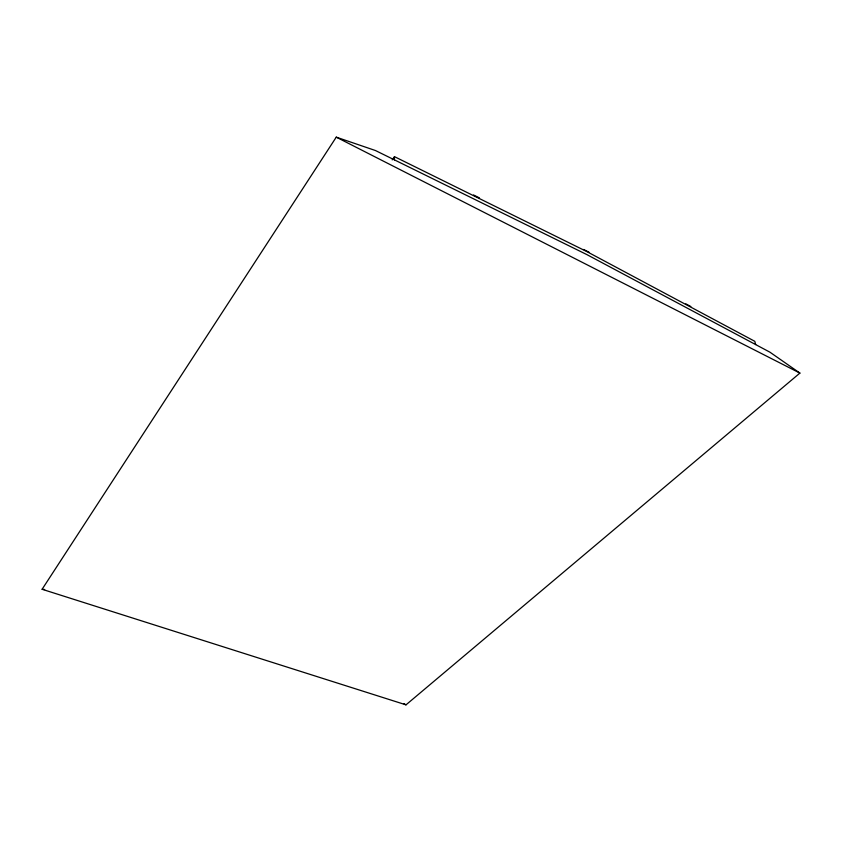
<?xml version="1.0" encoding="UTF-8"?>
<svg xmlns="http://www.w3.org/2000/svg" width="842" height="842" viewBox="0 0 842 842"><rect width="100%" height="100%" fill="white"/><g stroke="black" fill="none" stroke-linecap="round" stroke-linejoin="round"><path stroke-width="1.26" d="M394.445 159.875L394.477 156.654L586.453 251.39L754.79 341.315L755.674 344.588M42.1 589.274L336.263 137.151L375.448 150.529L586.937 254.631L769.988 352.219L799.9 373.09L406.002 704.849L42.1 589.274L44.637 589.526M392.204 159.885L394.477 156.654M473.509 194.965L479.393 197.87M336.263 137.151L799.9 373.09M583.664 249.464L589.074 252.242M685.809 303.836L690.84 306.52M403.802 703.586L406.002 704.849"/></g></svg>
